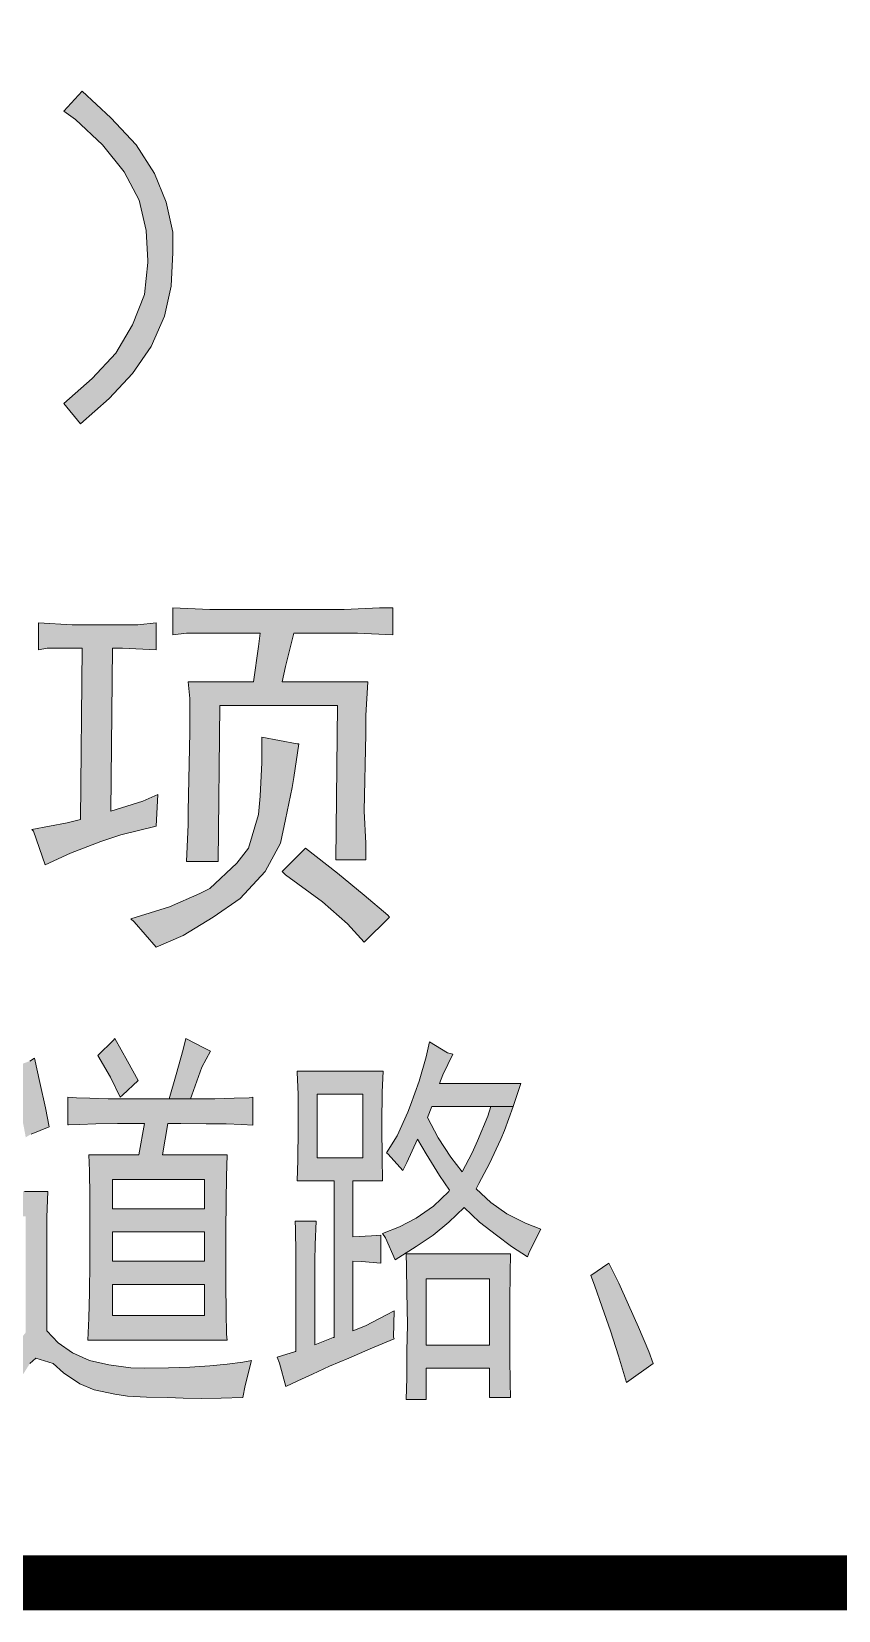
# Model space of a CAD drawing. Extents: x 36524853 to 36525459, y 2743936 to 2747542.
# Drawn here: x 36525288.73 to 36525292.4, y 2747262.13 to 2747269.29 of the extents above; entities that cross this region are included whole.
import ezdxf

# ---------------------------------------------------------------- set-up
doc = ezdxf.new("R2010")
doc.units = 0
doc.header["$LTSCALE"] = 1000
doc.header["$MEASUREMENT"] = 0
for name, color, linetype in [('A0-12 图框-中粗线', 41, 'Continuous'), ('A0-13 图框-细线', 7, 'Continuous'), ('A0-24 图框-填充', 7, 'Continuous')]:
    doc.layers.add(name, color=color, linetype=linetype)

# ---------------------------------------------------------------- blocks, each defined once
blk = doc.blocks.new('LOGO资质4')
at = {"layer": 'A0-24 图框-填充'}
h = blk.add_hatch(color=256, dxfattribs=at)
h.dxf.hatch_style = 1
h.paths.add_polyline_path([(4436.3, 1097.5), (4453.1, 1121.9), (4465.3, 1149.4), (4471.4, 1176.8), (4472.9, 1207.3), (4472.9, 1225.6), (4466.8, 1253), (4456.1, 1279), (4439.4, 1304.9), (4416.5, 1329.3), (4390.6, 1353.7), (4373.8, 1335.4), (4384.5, 1327.8), (4408.9, 1304.9), (4428.7, 1280.5), (4442.4, 1254.6), (4448.5, 1227.1), (4450.1, 1198.7), (4447, 1169.2), (4436.3, 1141.7), (4421.1, 1115.8), (4399.7, 1093), (4373.8, 1070.1), (4389, 1051.8), (4415, 1074.7)])
h = blk.add_hatch(color=256, dxfattribs=at)
h.dxf.hatch_style = 1
h.paths.add_polyline_path([(4306.7, 788.7), (4286.9, 787.2), (4256.4, 787.2), (4131.4, 787.2), (4143.6, 828.4), (4225.9, 828.4), (4244.2, 828.4), (4274.7, 826.8), (4274.7, 854.3), (4256.4, 852.8), (4225.9, 852.8), (4149.7, 852.8), (4157.3, 877.2), (4166.4, 904.6), (4134.4, 909.2), (4129.9, 886.3), (4120.7, 852.8), (4061.2, 852.8), (4055.1, 852.8), (4023.1, 854.3), (4023.1, 828.4), (4029.2, 828.4), (4061.2, 828.4), (4116.1, 828.4), (4102.4, 787.2), (4038.4, 787.2), (4021.6, 787.2), (3991.1, 788.7), (3989.6, 759.8), (4004.8, 761.3), (4038.4, 761.3), (4093.3, 761.3), (4084.1, 738.4), (4067.3, 720.1), (4079.5, 692.7), (4111.6, 697.2), (4213.7, 697.2), (4203, 683.5), (4181.7, 657.6), (4161.9, 636.3), (4148.1, 642.4), (4116.1, 654.6), (4090.2, 663.7), (4079.5, 636.3), (4111.6, 624.1), (4151.2, 610.3), (4181.7, 596.6), (4204.6, 587.5), (4219.8, 579.8), (4233.5, 608.8), (4224.4, 611.9), (4187.8, 625.6), (4204.6, 645.4), (4229, 669.8), (4241.2, 683.5), (4262.5, 698.8), (4264, 721.6), (4108.5, 721.6), (4111.6, 729.3), (4123.8, 761.3), (4257.9, 761.3), (4276.2, 761.3), (4306.7, 759.8)])
h.paths.add_polyline_path([(4459.2, 715.5), (4445.5, 709.4), (4416.5, 700.3), (4418, 848.2), (4427.2, 848.2), (4457.7, 846.7), (4457.7, 871.1), (4440.9, 869.5), (4405.8, 869.5), (4381.4, 869.5), (4350.9, 871.1), (4350.9, 846.7), (4358.6, 848.2), (4390.6, 848.2), (4389, 692.7), (4376.9, 689.6), (4344.8, 683.5), (4346.4, 682), (4357, 651.5), (4379.9, 662.2), (4407.3, 672.8), (4425.6, 678.9), (4457.7, 686.6)])
h.paths.add_polyline_path([(4649.8, 817.7), (4572, 817.7), (4575.1, 831.4), (4582.7, 861.9), (4626.9, 861.9), (4640.6, 861.9), (4672.6, 860.4), (4672.6, 884.8), (4660.4, 884.8), (4628.4, 883.3), (4517.1, 883.3), (4506.4, 883.3), (4472.9, 884.8), (4472.9, 860.4), (4485.1, 861.9), (4517.1, 861.9), (4552.2, 861.9), (4550.7, 849.7), (4546.1, 817.7), (4486.6, 817.7), (4488.2, 802.4), (4488.2, 772), (4486.6, 700.3), (4486.6, 688.1), (4485.1, 654.6), (4514.1, 654.6), (4515.6, 796.3), (4622.3, 796.3), (4620.8, 656.1), (4648.2, 656.1), (4648.2, 671.3), (4646.7, 700.3), (4648.2, 770.4), (4648.2, 787.2)])
h.paths.add_polyline_path([(4587.3, 761.3), (4585.7, 761.3), (4553.7, 767.4), (4553.7, 744.5), (4552.2, 714), (4550.7, 697.2), (4541.5, 666.7), (4530.8, 653), (4506.4, 630.2), (4497.3, 625.6), (4469.9, 613.4), (4434.8, 602.7), (4437.8, 599.7), (4457.7, 576.8), (4482.1, 587.5), (4509.5, 604.2), (4533.9, 621), (4556.8, 645.4), (4570.5, 671.3), (4575.1, 692.7), (4581.2, 721.6), (4582.7, 730.8)])
h.paths.add_polyline_path([(4646.7, 624.1), (4622.3, 643.9), (4593.4, 666.7), (4572, 645.4), (4575.1, 642.4), (4608.6, 618), (4631.5, 598.1), (4646.7, 581.4), (4669.6, 604.2), (4668.1, 605.8)])
h = blk.add_hatch(color=256, dxfattribs=at)
h.dxf.hatch_style = 1
h.paths.add_polyline_path([(4499.2, 468.1), (4507.1, 482.6), (4501.7, 485.1), (4484.6, 493.9), (4482.1, 483.9), (4475.9, 461.4), (4469.6, 439.3), (4488.8, 439.3), (4490, 442.7)])
h.paths.add_polyline_path([(4545.4, 440.6), (4542.1, 440.2), (4528.4, 439.7), (4510.9, 439.3), (4488.8, 439.3), (4469.6, 439.3), (4460.5, 439.3), (4435.1, 439.3), (4414.2, 439.3), (4397.6, 439.7), (4385.5, 440.2), (4377.6, 440.6), (4377.6, 415.6), (4378, 415.6), (4388, 416), (4403, 416.4), (4422.6, 416.8), (4447.1, 416.8), (4442.1, 388.5), (4396.7, 388.5), (4397.2, 373.9), (4397.6, 350.6), (4397.6, 326), (4397.6, 300.2), (4397.6, 290.6), (4397.2, 263.5), (4396.7, 240.2), (4395.5, 220.2), (4522.1, 220.2), (4521.7, 225.6), (4521.3, 245.6), (4520.9, 270.6), (4520.9, 300.2), (4520.9, 319.8), (4521.3, 346), (4521.7, 368.9), (4522.1, 388.5), (4463.4, 388.5), (4468.4, 416.8), (4480, 416.8), (4503, 416.4), (4521.3, 416.4), (4535.4, 416), (4545.4, 415.2)])
h.paths.add_polyline_path([(4501.7, 366), (4501.7, 339.4), (4418, 339.4), (4418, 366)], flags=16)
h.paths.add_polyline_path([(4501.7, 318.5), (4501.7, 291.9), (4418, 291.9), (4418, 318.5)], flags=16)
h.paths.add_polyline_path([(4501.7, 270.6), (4501.7, 242.7), (4418, 242.7), (4418, 270.6)], flags=16)
h.paths.add_polyline_path([(4431.7, 473.5), (4420.1, 493.9), (4418.8, 492.6), (4404.7, 478.5), (4416.3, 458.9), (4425.1, 440.6), (4427.1, 442.7), (4441.3, 456)])
h.paths.add_polyline_path([(4352.2, 453.9), (4347.2, 476), (4343, 473.5), (4325.9, 467.2), (4330.5, 447.7), (4335.5, 424.3), (4339.3, 404.3), (4344.3, 407.3), (4360.5, 413.9), (4357.2, 431)])
h.paths.add_polyline_path([(4359.3, 355.2), (4338, 355.2), (4328, 355.2), (4309.7, 356.4), (4309.7, 331), (4321.8, 331.9), (4339.3, 332.7), (4339.3, 227.3), (4331.3, 216.9), (4318, 200.7), (4305.5, 187.7), (4310.5, 183.2), (4323.8, 166.9), (4333, 183.2), (4343, 199), (4348.4, 204), (4364.3, 199), (4373.4, 190.7), (4388.4, 180.7), (4401.3, 175.2), (4420.1, 171.1), (4431.7, 169.4), (4448.8, 168.6), (4468.4, 168.2), (4482.1, 167.7), (4498.8, 167.3), (4516.7, 167.7), (4536.3, 168.2), (4538.4, 179), (4544.2, 201.9), (4536.3, 200.2), (4522.1, 198.6), (4506.3, 196.9), (4488.4, 195.7), (4468.8, 195.2), (4447.1, 194.8), (4434.6, 195.2), (4414.7, 197.7), (4397.2, 201.9), (4381.7, 208.6), (4368.8, 217.7), (4358.4, 228.6), (4358.4, 307.3), (4358.4, 331.9)])
h.paths.add_polyline_path([(4661.7, 315.6), (4653.3, 314.8), (4636.2, 313.9), (4636.2, 364.8), (4663.3, 364.8), (4663.3, 365.6), (4662.9, 385.2), (4662.5, 413.9), (4662.5, 417.2), (4662.9, 445.2), (4663.7, 464.3), (4585.8, 464.3), (4585.8, 463.1), (4586.7, 443.5), (4586.7, 413.9), (4586.7, 412.2), (4586.3, 383.5), (4585.8, 364.8), (4619.2, 364.8), (4619.2, 222.7), (4618.3, 222.7), (4601.7, 216.1), (4601.7, 291.9), (4602.1, 306.9), (4602.9, 328.1), (4583.8, 328.1), (4584.2, 321.4), (4584.6, 298.5), (4584.6, 210.2), (4584.2, 209.8), (4567.5, 204.8), (4569.6, 199.4), (4575.4, 178.2), (4586.3, 183.2), (4599.6, 189.4), (4615, 196.5), (4632.5, 204), (4652.1, 212.3), (4673.7, 221.5), (4673.3, 223.1), (4673.7, 246.9), (4666.7, 243.1), (4647.9, 233.1), (4636.2, 228.6), (4636.2, 291.9), (4644.2, 291.5), (4661.7, 290.2)])
h.paths.add_polyline_path([(4603.8, 385.6), (4603.8, 443.5), (4645.4, 443.5), (4645.4, 385.6)], flags=16)
h.paths.add_polyline_path([(4788.7, 453.1), (4715, 453.1), (4717.9, 461), (4727, 479.7), (4722.1, 481), (4705.8, 491), (4702.9, 477.2), (4696.6, 455.2), (4688.7, 433.5), (4686.2, 427.2), (4676.6, 405.6), (4666.7, 390.2), (4668.3, 388.9), (4681.6, 374.3), (4685.4, 381.4), (4695, 402.7), (4702.9, 389.3), (4715, 369.8), (4724.1, 356.4), (4723.3, 355.2), (4709.6, 341.9), (4693.7, 331), (4678.7, 323.1), (4663.3, 316.9), (4665.8, 313.1), (4674.6, 293.1), (4677.9, 295.2), (4693.7, 305.2), (4709.1, 315.6), (4723.3, 327.3), (4737.5, 340.6), (4751.2, 327.3), (4766.6, 315.6), (4780.4, 305.2), (4794.9, 296), (4796.6, 300.6), (4807, 321), (4792.9, 326.4), (4776.2, 334.8), (4761.6, 345.2), (4748.3, 357.7), (4750.8, 362.3), (4760.4, 380.6), (4770.8, 402.7), (4774.1, 410.6), (4782, 432.2), (4761.6, 432.2), (4758.7, 423.5), (4749.5, 401), (4744.5, 390.2), (4735.4, 373.1), (4725.4, 386.4), (4713.7, 403.9), (4704.1, 422.2), (4707.9, 432.2), (4761.6, 432.2), (4782, 432.2)])
h.paths.add_polyline_path([(4779.5, 298.5), (4684.6, 298.5), (4685, 286.9), (4685.4, 264), (4685.8, 234), (4685.4, 210.6), (4685.4, 186.1), (4684.6, 166.5), (4702.9, 166.5), (4702.9, 194.8), (4760.4, 194.8), (4760.4, 168.2), (4779.5, 168.2), (4779.1, 181.5), (4778.7, 204.4), (4778.7, 234), (4778.7, 256.1), (4779.1, 281)])
h.paths.add_polyline_path([(4760.4, 276), (4760.4, 215.6), (4702.9, 215.6), (4702.9, 276)], flags=16)
h = blk.add_hatch(color=256, dxfattribs=at)
h.dxf.hatch_style = 1
h.paths.add_polyline_path([(4870.3, 228.6), (4877.4, 206.1), (4884.9, 181.9), (4909.1, 199), (4904.9, 209.8), (4895.7, 231.9), (4886.6, 252.3), (4877.8, 271.9), (4868.7, 290.2), (4852.4, 279), (4855.8, 270.2), (4862.8, 250.2)])
at = {"layer": 'A0-12 图框-中粗线', "const_width": 50, "flags": 128}
blk.add_lwpolyline([(0, 0), (0, 5500), (7000, 5500), (7000, 0)], close=True, dxfattribs=at)
at = {"layer": 'A0-13 图框-细线', "lineweight": 0}
for p, q in [((4390.6, 1353.7), (4373.8, 1335.4)), ((4416.5, 1329.3), (4390.6, 1353.7)), ((4373.8, 1335.4), (4384.5, 1327.8)), ((4384.5, 1327.8), (4408.9, 1304.9)), ((4439.4, 1304.9), (4416.5, 1329.3)), ((4408.9, 1304.9), (4428.7, 1280.5)), ((4456.1, 1279), (4439.4, 1304.9)), ((4428.7, 1280.5), (4442.4, 1254.6)), ((4466.8, 1253), (4456.1, 1279)), ((4442.4, 1254.6), (4448.5, 1227.1)), ((4472.9, 1225.6), (4466.8, 1253)), ((4448.5, 1227.1), (4450, 1199.7)), ((4472.9, 1207.3), (4472.9, 1225.6)), ((4471.4, 1176.8), (4472.9, 1207.3)), ((4450, 1198.2), (4447, 1169.2)), ((4450, 1199.7), (4450, 1198.2)), ((4465.3, 1149.4), (4471.4, 1176.8)), ((4447, 1169.2), (4436.3, 1141.7)), ((4453.1, 1121.9), (4465.3, 1149.4)), ((4436.3, 1141.7), (4421.1, 1115.8)), ((4436.3, 1097.5), (4453.1, 1121.9)), ((4421.1, 1115.8), (4399.7, 1093)), ((4399.7, 1093), (4373.8, 1070.1)), ((4415, 1074.7), (4436.3, 1097.5)), ((4389, 1051.8), (4415, 1074.7)), ((4373.8, 1070.1), (4389, 1051.8)), ((4389, 1051.8), (4389, 1051.8)), ((4472.9, 884.8), (4472.9, 860.4)), ((4506.4, 883.3), (4472.9, 884.8)), ((4517.1, 883.3), (4506.4, 883.3)), ((4628.4, 883.3), (4517.1, 883.3)), ((4660.4, 884.8), (4628.4, 883.3)), ((4672.6, 884.8), (4660.4, 884.8)), ((4672.6, 860.4), (4672.6, 884.8)), ((4350.9, 871.1), (4350.9, 846.7)), ((4381.4, 869.5), (4350.9, 871.1)), ((4405.8, 869.5), (4381.4, 869.5)), ((4440.9, 869.5), (4405.8, 869.5)), ((4457.7, 871.1), (4440.9, 869.5)), ((4457.7, 846.7), (4457.7, 871.1)), ((4472.9, 860.4), (4485.1, 861.9)), ((4485.1, 861.9), (4517.1, 861.9)), ((4517.1, 861.9), (4552.2, 861.9)), ((4552.2, 861.9), (4550.7, 849.7)), ((4575.1, 831.4), (4582.7, 861.9)), ((4582.7, 861.9), (4626.9, 861.9)), ((4626.9, 861.9), (4640.6, 861.9)), ((4640.6, 861.9), (4672.6, 860.4)), ((4350.9, 846.7), (4358.6, 848.2)), ((4358.6, 848.2), (4390.6, 848.2)), ((4390.6, 848.2), (4389, 692.7)), ((4416.5, 700.3), (4418, 848.2)), ((4418, 848.2), (4427.2, 848.2)), ((4427.2, 848.2), (4457.7, 846.7)), ((4550.7, 849.7), (4546.1, 817.7)), ((4572, 817.7), (4575.1, 831.4)), ((4546.1, 817.7), (4486.6, 817.7)), ((4486.6, 817.7), (4488.2, 802.4)), ((4649.8, 817.7), (4572, 817.7)), ((4648.2, 787.2), (4649.8, 817.7)), ((4488.2, 802.4), (4488.2, 772)), ((4514.1, 654.6), (4515.6, 796.3)), ((4515.6, 796.3), (4622.3, 796.3)), ((4622.3, 796.3), (4620.8, 656.1)), ((4648.2, 770.4), (4648.2, 787.2)), ((4488.2, 772), (4486.6, 700.3)), ((4553.7, 767.4), (4553.7, 744.5)), ((4585.7, 761.3), (4553.7, 767.4)), ((4582.7, 730.8), (4587.3, 761.3)), ((4587.3, 761.3), (4585.7, 761.3)), ((4646.7, 700.3), (4648.2, 770.4)), ((4553.7, 744.5), (4552.2, 714)), ((4581.2, 721.6), (4582.7, 730.8)), ((4575.1, 692.7), (4581.2, 721.6)), ((4445.5, 709.4), (4416.5, 700.3)), ((4459.2, 715.5), (4445.5, 709.4)), ((4457.7, 686.6), (4459.2, 715.5)), ((4552.2, 714), (4550.7, 697.2)), ((4376.9, 689.6), (4344.8, 683.5)), ((4389, 692.7), (4376.9, 689.6)), ((4486.6, 688.1), (4485.1, 654.6)), ((4486.6, 700.3), (4486.6, 688.1)), ((4550.7, 697.2), (4541.5, 666.7)), ((4570.5, 671.3), (4575.1, 692.7)), ((4648.2, 671.3), (4646.7, 700.3)), ((4344.8, 683.5), (4346.4, 682)), ((4346.4, 682), (4357, 651.5)), ((4407.3, 672.8), (4425.6, 678.9)), ((4425.6, 678.9), (4457.7, 686.6)), ((4357, 651.5), (4379.9, 662.2)), ((4379.9, 662.2), (4407.3, 672.8)), ((4541.5, 666.7), (4530.8, 653)), ((4556.8, 645.4), (4570.5, 671.3)), ((4593.4, 666.7), (4572, 645.4)), ((4622.3, 643.9), (4593.4, 666.7)), ((4648.2, 656.1), (4648.2, 671.3)), ((4485.1, 654.6), (4514.1, 654.6)), ((4530.8, 653), (4506.4, 630.2)), ((4533.9, 621), (4556.8, 645.4)), ((4572, 645.4), (4575.1, 642.4)), ((4620.8, 656.1), (4648.2, 656.1)), ((4575.1, 642.4), (4608.6, 618)), ((4646.7, 624.1), (4622.3, 643.9)), ((4497.3, 625.6), (4469.9, 613.4)), ((4506.4, 630.2), (4497.3, 625.6)), ((4509.5, 604.2), (4533.9, 621)), ((4533.9, 621), (4533.9, 621)), ((4608.6, 618), (4631.5, 598.1)), ((4668.1, 605.8), (4646.7, 624.1)), ((4469.9, 613.4), (4434.8, 602.7)), ((4434.8, 602.7), (4437.8, 599.7)), ((4482.1, 587.5), (4509.5, 604.2)), ((4646.7, 581.4), (4669.6, 604.2)), ((4669.6, 604.2), (4668.1, 605.8)), ((4437.8, 599.7), (4457.7, 576.8)), ((4457.7, 576.8), (4482.1, 587.5)), ((4631.5, 598.1), (4646.7, 581.4)), ((4646.7, 581.4), (4646.7, 581.4))]:
    blk.add_line(p, q, dxfattribs=at)
at = {"layer": 'A0-13 图框-细线', "color": 7, "lineweight": 0}
for p, q in [((4418.8, 492.6), (4404.7, 478.5)), ((4420.1, 493.9), (4418.8, 492.6)), ((4431.7, 473.5), (4420.1, 493.9)), ((4484.6, 493.9), (4482.1, 483.9)), ((4501.7, 485.1), (4484.6, 493.9)), ((4705.8, 491), (4702.9, 477.2)), ((4722.1, 481), (4705.8, 491)), ((4347.2, 476), (4343, 473.5)), ((4352.2, 453.9), (4347.2, 476)), ((4404.7, 478.5), (4416.3, 458.9)), ((4441.3, 456), (4431.7, 473.5)), ((4482.1, 483.9), (4475.9, 461.4)), ((4499.2, 468.1), (4507.1, 482.6)), ((4507.1, 482.6), (4501.7, 485.1)), ((4702.9, 477.2), (4696.6, 455.2)), ((4717.9, 461), (4727, 479.7)), ((4727, 479.7), (4722.1, 481)), ((4416.3, 458.9), (4425.1, 440.6)), ((4475.9, 461.4), (4469.6, 439.3)), ((4490, 442.7), (4499.2, 468.1)), ((4663.7, 464.3), (4585.8, 464.3)), ((4585.8, 464.3), (4585.8, 463.1)), ((4585.8, 463.1), (4586.7, 443.5)), ((4662.9, 445.2), (4663.7, 464.3)), ((4715, 453.1), (4717.9, 461)), ((4357.2, 431), (4352.2, 453.9)), ((4427.1, 442.7), (4441.3, 456)), ((4441.3, 456), (4441.3, 456)), ((4662.5, 417.2), (4662.9, 445.2)), ((4696.6, 455.2), (4688.7, 433.5)), ((4788.7, 453.1), (4715, 453.1)), ((4782, 432.2), (4788.7, 453.1)), ((4360.5, 413.9), (4357.2, 431)), ((4377.6, 440.6), (4377.6, 415.6)), ((4385.5, 440.2), (4377.6, 440.6)), ((4397.6, 439.7), (4385.5, 440.2)), ((4414.2, 439.3), (4397.6, 439.7)), ((4435.1, 439.3), (4414.2, 439.3)), ((4425.1, 440.6), (4427.1, 442.7)), ((4460.5, 439.3), (4435.1, 439.3)), ((4469.6, 439.3), (4460.5, 439.3)), ((4488.8, 439.3), (4469.6, 439.3)), ((4469.6, 439.3), (4488.8, 439.3)), ((4488.8, 439.3), (4490, 442.7)), ((4510.9, 439.3), (4488.8, 439.3)), ((4528.4, 439.7), (4510.9, 439.3)), ((4542.1, 440.2), (4528.4, 439.7)), ((4545.4, 440.6), (4542.1, 440.2)), ((4545.4, 415.2), (4545.4, 440.6)), ((4586.7, 443.5), (4586.7, 413.9)), ((4603.8, 385.6), (4603.8, 443.5)), ((4603.8, 443.5), (4645.4, 443.5)), ((4645.4, 443.5), (4645.4, 385.6)), ((4688.7, 433.5), (4686.2, 427.2)), ((4704.1, 422.2), (4707.9, 432.2)), ((4707.9, 432.2), (4761.6, 432.2)), ((4761.6, 432.2), (4758.7, 423.5)), ((4761.6, 432.2), (4782, 432.2)), ((4782, 432.2), (4761.6, 432.2)), ((4774.1, 410.6), (4782, 432.2)), ((4377.6, 415.6), (4378, 415.6)), ((4378, 415.6), (4388, 416)), ((4388, 416), (4403, 416.4)), ((4403, 416.4), (4422.6, 416.8)), ((4422.6, 416.8), (4447.1, 416.8)), ((4447.1, 416.8), (4442.1, 388.5)), ((4463.4, 388.5), (4468.4, 416.8)), ((4468.4, 416.8), (4480, 416.8)), ((4480, 416.8), (4503, 416.4)), ((4503, 416.4), (4521.3, 416.4)), ((4521.3, 416.4), (4535.4, 416)), ((4535.4, 416), (4545.4, 415.2)), ((4662.5, 413.9), (4662.5, 417.2)), ((4686.2, 427.2), (4676.6, 405.6)), ((4713.7, 403.9), (4704.1, 422.2)), ((4758.7, 423.5), (4749.5, 401)), ((4344.3, 407.3), (4360.5, 413.9)), ((4586.7, 412.2), (4586.3, 383.5)), ((4586.7, 413.9), (4586.7, 412.2)), ((4662.9, 385.2), (4662.5, 413.9)), ((4676.6, 405.6), (4666.7, 390.2)), ((4685.4, 381.4), (4695, 402.7)), ((4695, 402.7), (4702.9, 389.3)), ((4725.4, 386.4), (4713.7, 403.9)), ((4760.4, 380.6), (4770.8, 402.7)), ((4770.8, 402.7), (4774.1, 410.6)), ((4442.1, 388.5), (4396.7, 388.5)), ((4396.7, 388.5), (4397.2, 373.9)), ((4522.1, 388.5), (4463.4, 388.5)), ((4521.7, 368.9), (4522.1, 388.5)), ((4666.7, 390.2), (4668.3, 388.9)), ((4668.3, 388.9), (4681.6, 374.3)), ((4702.9, 389.3), (4715, 369.8)), ((4744.5, 390.2), (4735.4, 373.1)), ((4749.5, 401), (4744.5, 390.2)), ((4397.2, 373.9), (4397.6, 350.6)), ((4586.3, 383.5), (4585.8, 364.8)), ((4645.4, 385.6), (4603.8, 385.6)), ((4663.3, 365.6), (4662.9, 385.2)), ((4681.6, 374.3), (4685.4, 381.4)), ((4735.4, 373.1), (4725.4, 386.4)), ((4750.8, 362.3), (4760.4, 380.6)), ((4418, 339.4), (4418, 366)), ((4418, 366), (4501.7, 366)), ((4501.7, 366), (4501.7, 339.4)), ((4521.3, 346), (4521.7, 368.9)), ((4585.8, 364.8), (4619.2, 364.8)), ((4619.2, 364.8), (4619.2, 222.7)), ((4636.2, 313.9), (4636.2, 364.8)), ((4636.2, 364.8), (4663.3, 364.8)), ((4663.3, 364.8), (4663.3, 365.6)), ((4715, 369.8), (4724.1, 356.4)), ((4748.3, 357.7), (4750.8, 362.3)), ((4359.3, 355.2), (4338, 355.2)), ((4358.4, 331.9), (4359.3, 355.2)), ((4397.6, 350.6), (4397.6, 326)), ((4520.9, 319.8), (4521.3, 346)), ((4723.3, 355.2), (4709.6, 341.9)), ((4724.1, 356.4), (4723.3, 355.2)), ((4761.6, 345.2), (4748.3, 357.7)), ((4776.2, 334.8), (4761.6, 345.2)), ((4358.4, 307.3), (4358.4, 331.9)), ((4501.7, 339.4), (4418, 339.4)), ((4693.7, 331), (4678.7, 323.1)), ((4709.6, 341.9), (4693.7, 331)), ((4723.3, 327.3), (4737.5, 340.6)), ((4737.5, 340.6), (4737.5, 340.6)), ((4737.5, 340.6), (4751.2, 327.3)), ((4792.9, 326.4), (4776.2, 334.8)), ((4397.6, 326), (4397.6, 300.2)), ((4418, 291.9), (4418, 318.5)), ((4418, 318.5), (4501.7, 318.5)), ((4501.7, 318.5), (4501.7, 291.9)), ((4520.9, 300.2), (4520.9, 319.8)), ((4602.9, 328.1), (4583.8, 328.1)), ((4583.8, 328.1), (4584.2, 321.4)), ((4584.2, 321.4), (4584.6, 298.5)), ((4602.1, 306.9), (4602.9, 328.1)), ((4661.7, 315.6), (4653.3, 314.8)), ((4661.7, 290.2), (4661.7, 315.6)), ((4678.7, 323.1), (4663.3, 316.9)), ((4663.3, 316.9), (4665.8, 313.1)), ((4693.7, 305.2), (4709.1, 315.6)), ((4709.1, 315.6), (4723.3, 327.3)), ((4751.2, 327.3), (4766.6, 315.6)), ((4766.6, 315.6), (4780.4, 305.2)), ((4807, 321), (4792.9, 326.4)), ((4796.6, 300.6), (4807, 321)), ((4358.4, 228.6), (4358.4, 307.3)), ((4601.7, 291.9), (4602.1, 306.9)), ((4653.3, 314.8), (4636.2, 313.9)), ((4665.8, 313.1), (4674.6, 293.1)), ((4677.9, 295.2), (4693.7, 305.2)), ((4780.4, 305.2), (4794.9, 296)), ((4397.6, 290.6), (4397.2, 263.5)), ((4397.6, 300.2), (4397.6, 290.6)), ((4501.7, 291.9), (4418, 291.9)), ((4520.9, 270.6), (4520.9, 300.2)), ((4584.6, 298.5), (4584.6, 210.2)), ((4601.7, 216.1), (4601.7, 291.9)), ((4636.2, 228.6), (4636.2, 291.9)), ((4636.2, 291.9), (4644.2, 291.5)), ((4644.2, 291.5), (4661.7, 290.2)), ((4674.6, 293.1), (4677.9, 295.2)), ((4779.5, 298.5), (4684.6, 298.5)), ((4684.6, 298.5), (4685, 286.9)), ((4685, 286.9), (4685.4, 264)), ((4779.1, 281), (4779.5, 298.5)), ((4794.9, 296), (4796.6, 300.6)), ((4868.7, 290.2), (4852.4, 279)), ((4877.8, 271.9), (4868.7, 290.2)), ((4702.9, 215.6), (4702.9, 276)), ((4702.9, 276), (4760.4, 276)), ((4760.4, 276), (4760.4, 215.6)), ((4778.7, 256.1), (4779.1, 281)), ((4852.4, 279), (4855.8, 270.2)), ((4397.2, 263.5), (4396.7, 240.2)), ((4418, 242.7), (4418, 270.6)), ((4418, 270.6), (4501.7, 270.6)), ((4501.7, 270.6), (4501.7, 242.7)), ((4521.3, 245.6), (4520.9, 270.6)), ((4685.4, 264), (4685.8, 234)), ((4855.8, 270.2), (4862.8, 250.2)), ((4886.6, 252.3), (4877.8, 271.9)), ((4521.7, 225.6), (4521.3, 245.6)), ((4673.7, 246.9), (4666.7, 243.1)), ((4673.3, 223.1), (4673.7, 246.9)), ((4778.7, 234), (4778.7, 256.1)), ((4862.8, 250.2), (4870.3, 228.6)), ((4895.7, 231.9), (4886.6, 252.3)), ((4396.7, 240.2), (4395.5, 220.2)), ((4501.7, 242.7), (4418, 242.7)), ((4647.9, 233.1), (4636.2, 228.6)), ((4666.7, 243.1), (4647.9, 233.1)), ((4685.8, 234), (4685.4, 210.6)), ((4778.7, 204.4), (4778.7, 234)), ((4904.9, 209.8), (4895.7, 231.9)), ((4368.8, 217.7), (4358.4, 228.6)), ((4381.7, 208.6), (4368.8, 217.7)), ((4395.5, 220.2), (4522.1, 220.2)), ((4522.1, 220.2), (4521.7, 225.6)), ((4618.3, 222.7), (4601.7, 216.1)), ((4619.2, 222.7), (4618.3, 222.7)), ((4652.1, 212.3), (4673.7, 221.5)), ((4673.7, 221.5), (4673.3, 223.1)), ((4760.4, 215.6), (4702.9, 215.6)), ((4870.3, 228.6), (4877.4, 206.1)), ((4343, 199), (4348.4, 204)), ((4348.4, 204), (4364.3, 199)), ((4397.2, 201.9), (4381.7, 208.6)), ((4414.7, 197.7), (4397.2, 201.9)), ((4544.2, 201.9), (4536.3, 200.2)), ((4538.4, 179), (4544.2, 201.9)), ((4584.2, 209.8), (4567.5, 204.8)), ((4567.5, 204.8), (4569.6, 199.4)), ((4584.6, 210.2), (4584.2, 209.8)), ((4615, 196.5), (4632.5, 204)), ((4632.5, 204), (4652.1, 212.3)), ((4685.4, 210.6), (4685.4, 186.1)), ((4779.1, 181.5), (4778.7, 204.4)), ((4877.4, 206.1), (4884.9, 181.9)), ((4909.1, 199), (4904.9, 209.8)), ((4364.3, 199), (4373.4, 190.7)), ((4373.4, 190.7), (4388.4, 180.7)), ((4434.6, 195.2), (4414.7, 197.7)), ((4447.1, 194.8), (4434.6, 195.2)), ((4468.8, 195.2), (4447.1, 194.8)), ((4488.4, 195.7), (4468.8, 195.2)), ((4506.3, 196.9), (4488.4, 195.7)), ((4522.1, 198.6), (4506.3, 196.9)), ((4536.3, 200.2), (4522.1, 198.6)), ((4569.6, 199.4), (4575.4, 178.2)), ((4586.3, 183.2), (4599.6, 189.4)), ((4599.6, 189.4), (4615, 196.5)), ((4702.9, 166.5), (4702.9, 194.8)), ((4702.9, 194.8), (4760.4, 194.8)), ((4760.4, 194.8), (4760.4, 168.2)), ((4884.9, 181.9), (4909.1, 199)), ((4388.4, 180.7), (4401.3, 175.2)), ((4401.3, 175.2), (4420.1, 171.1)), ((4536.3, 168.2), (4538.4, 179)), ((4575.4, 178.2), (4586.3, 183.2)), ((4685.4, 186.1), (4684.6, 166.5)), ((4779.5, 168.2), (4779.1, 181.5)), ((4420.1, 171.1), (4431.7, 169.4)), ((4431.7, 169.4), (4448.8, 168.6)), ((4448.8, 168.6), (4468.4, 168.2)), ((4468.4, 168.2), (4482.1, 167.7)), ((4482.1, 167.7), (4498.8, 167.3)), ((4498.8, 167.3), (4516.7, 167.7)), ((4516.7, 167.7), (4536.3, 168.2)), ((4684.6, 166.5), (4702.9, 166.5)), ((4760.4, 168.2), (4779.5, 168.2))]:
    blk.add_line(p, q, dxfattribs=at)

msp = doc.modelspace()

# ---------------------------------------------------------------- block references
at = {"xscale": 0.005, "yscale": 0.005, "zscale": 0.005}
msp.add_blockref('LOGO资质4', (36525267.0102, 2747262.2541), dxfattribs=at)

doc.saveas('drawing.dxf')
